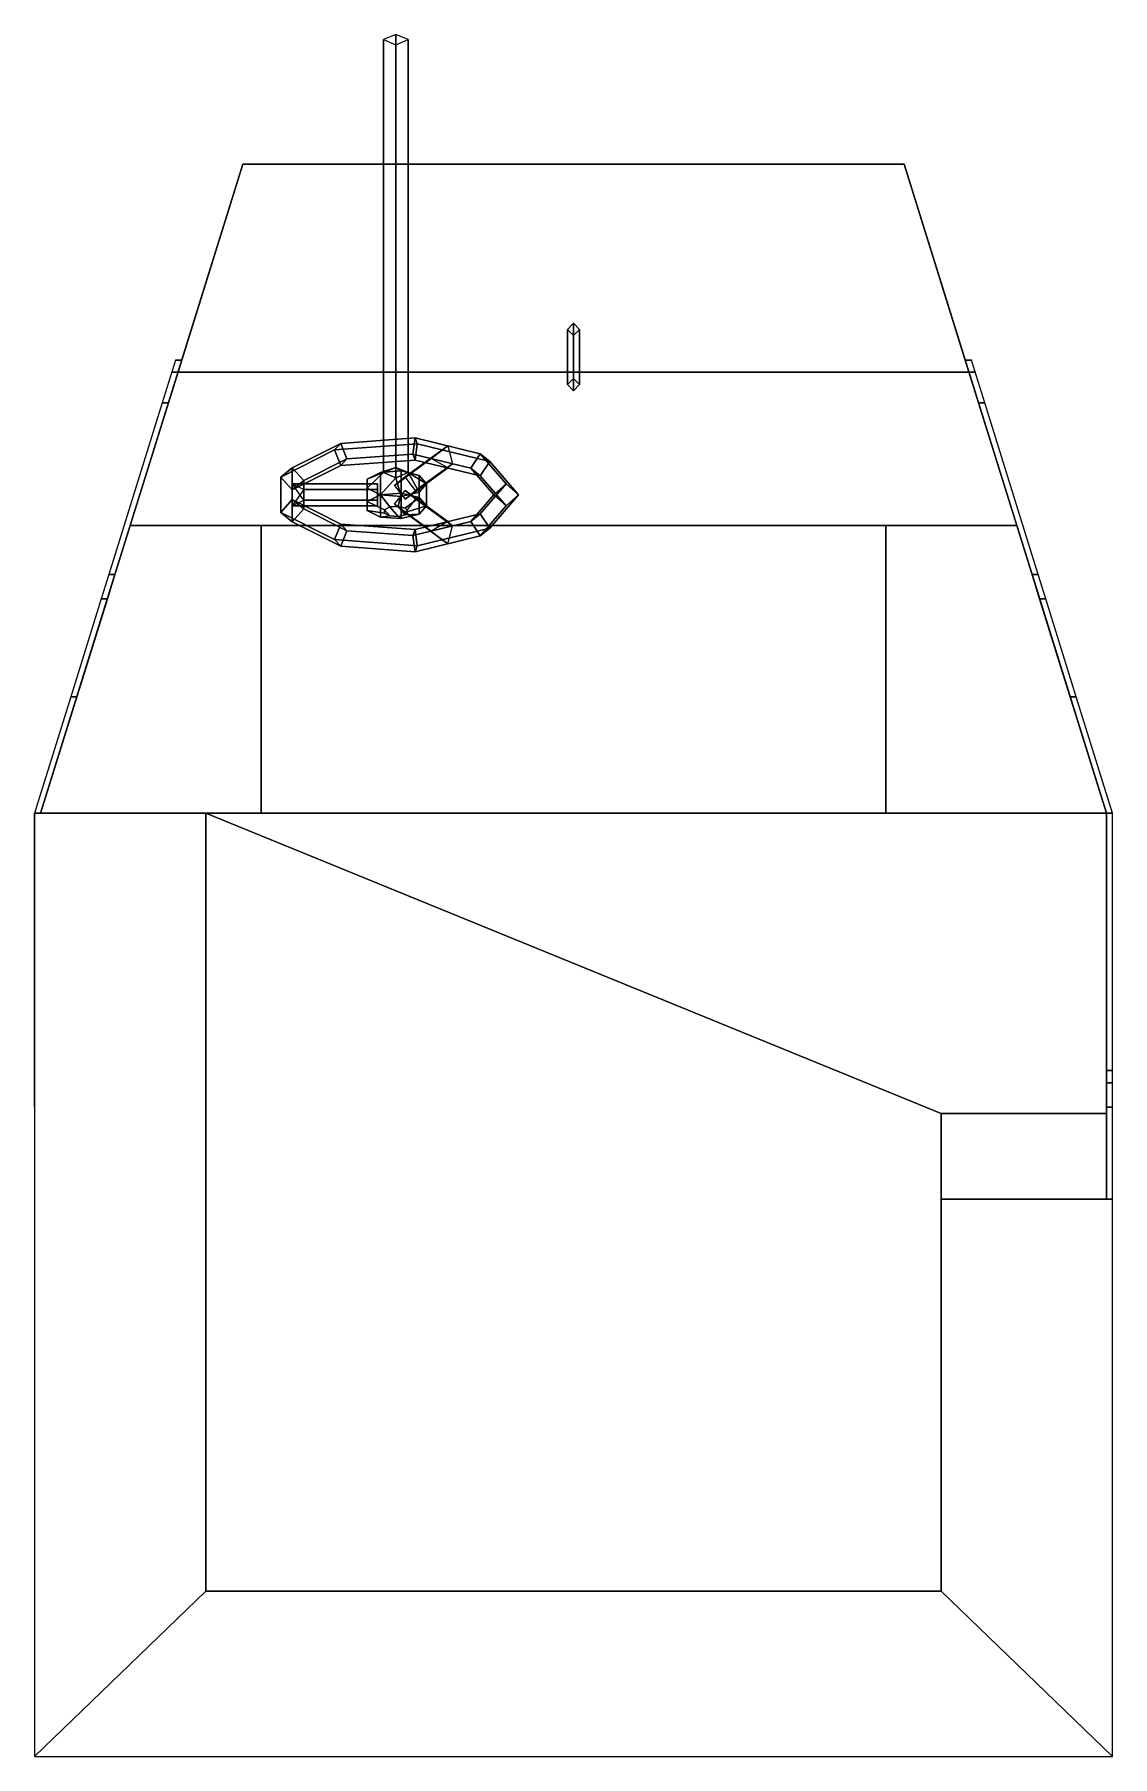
# Model space of a CAD drawing. Extents: x -0.88 to 0.88, y -1.62 to 1.19.
import ezdxf

# ---------------------------------------------------------------- set-up
doc = ezdxf.new("R2010")
doc.units = 0
doc.layers.add('INTERNALS', color=3, linetype='CONTINUOUS')

msp = doc.modelspace()

# ---------------------------------------------------------------- linework, layer by layer
at = {"layer": 'INTERNALS'}
for points in [[(-0.29, 1.1916, 0.8416), (-0.31, 1.1832, 0.8235), (-0.31, 0.4763, 1.1531), (-0.29, 0.4847, 1.1712)], [(-0.31, 1.1832, 0.8235), (-0.29, 1.1747, 0.8053), (-0.29, 0.4678, 1.135), (-0.31, 0.4763, 1.1531)], [(-0.27, 1.1832, 0.8235), (-0.29, 1.1916, 0.8416), (-0.29, 0.4847, 1.1712), (-0.27, 0.4763, 1.1531)], [(-0.29, 1.1747, 0.8053), (-0.27, 1.1832, 0.8235), (-0.27, 0.4763, 1.1531), (-0.29, 0.4678, 1.135)], [(-0.87, -0.08, 0.63), (-0.54, 0.98, 0.63), (-0.6614, 0.59, 0.86), (-0.7486, 0.31, 0.86)], [(-0.54, 0.98, 0.63), (-0.7237, 0.39, 0.63), (0.7237, 0.39, 0.63), (0.54, 0.98, 0.63)], [(-0.54, 0.98, 0.63), (-0.54, 0.98, 0.97), (-0.6396, 0.66, 0.94), (-0.6614, 0.59, 0.86)], [(-0.54, 0.98, 0.97), (-0.54, 0.98, 0.97), (-0.6396, 0.66, 1.07), (-0.6396, 0.66, 0.94)], [(0.54, 0.98, 0.63), (0.54, 0.98, 0.97), (-0.54, 0.98, 0.97), (-0.54, 0.98, 0.63)], [(0.6614, 0.59, 0.86), (0.6396, 0.66, 0.94), (0.54, 0.98, 0.97), (0.54, 0.98, 0.63)], [(0.7486, 0.31, 0.86), (0.6614, 0.59, 0.86), (0.54, 0.98, 0.63), (0.87, -0.08, 0.63)], [(0.6396, 0.66, 0.94), (0.6396, 0.66, 1.07), (0.54, 0.98, 0.97)], [(0, 0.72, 0.63), (-0.01, 0.71, 0.63), (-0.01, 0.62, 1.02), (0, 0.63, 1.02)], [(-0.01, 0.71, 0.63), (0, 0.7, 0.63), (0, 0.61, 1.02), (-0.01, 0.62, 1.02)], [(0.01, 0.71, 0.63), (0, 0.72, 0.63), (0, 0.63, 1.02), (0.01, 0.62, 1.02)], [(0, 0.7, 0.63), (0.01, 0.71, 0.63), (0.01, 0.62, 1.02), (0, 0.61, 1.02)], [(-0.6614, 0.59, 0.86), (-0.6396, 0.66, 0.94), (-0.6496, 0.66, 0.94), (-0.6714, 0.59, 0.86)], [(-0.6396, 0.66, 0.94), (-0.6396, 0.66, 1.07), (-0.6496, 0.66, 1.07), (-0.6496, 0.66, 0.94)], [(0.6496, 0.66, 0.94), (0.6496, 0.66, 1.07), (0.6396, 0.66, 1.07), (0.6396, 0.66, 0.94)], [(0.6714, 0.59, 0.86), (0.6496, 0.66, 0.94), (0.6396, 0.66, 0.94), (0.6614, 0.59, 0.86)], [(0.6558, 0.64, 1.3), (-0.6558, 0.64, 1.3), (-0.6558, 0.64, 1.07), (0.6558, 0.64, 1.07)], [(0, 0.63, 1.02), (-0.01, 0.62, 1.02), (0, 0.61, 1.02), (0.01, 0.62, 1.02)], [(-0.7486, 0.31, 0.86), (-0.6614, 0.59, 0.86), (-0.6714, 0.59, 0.86), (-0.7586, 0.31, 0.86)], [(0.7586, 0.31, 0.86), (0.6714, 0.59, 0.86), (0.6614, 0.59, 0.86), (0.7486, 0.31, 0.86)], [(-0.4591, 0.4841, 1.2173), (-0.4779, 0.4689, 1.232), (-0.39, 0.5132, 1.327), (-0.38, 0.524, 1.3028)], [(-0.4779, 0.4689, 1.232), (-0.4591, 0.4479, 1.2342), (-0.38, 0.4878, 1.3197), (-0.39, 0.5132, 1.327)], [(-0.4404, 0.4631, 1.2196), (-0.4591, 0.4841, 1.2173), (-0.38, 0.524, 1.3028), (-0.37, 0.4986, 1.2956)], [(-0.38, 0.524, 1.3028), (-0.39, 0.5132, 1.327), (-0.2553, 0.5232, 1.3485), (-0.2587, 0.533, 1.3222)], [(-0.39, 0.5132, 1.327), (-0.38, 0.4878, 1.3197), (-0.2587, 0.4968, 1.3391), (-0.2553, 0.5232, 1.3485)], [(-0.37, 0.4986, 1.2956), (-0.38, 0.524, 1.3028), (-0.2587, 0.533, 1.3222), (-0.2622, 0.5066, 1.3128)], [(-0.38, 0.4878, 1.3197), (-0.37, 0.4986, 1.2956), (-0.2622, 0.5066, 1.3128), (-0.2587, 0.4968, 1.3391)], [(-0.275, 0.4691, 1.1851), (-0.2923, 0.4552, 1.2026), (-0.2321, 0.4993, 1.2971), (-0.2054, 0.52, 1.2943)], [(-0.2577, 0.4468, 1.1845), (-0.275, 0.4691, 1.1851), (-0.2054, 0.52, 1.2943), (-0.1975, 0.4908, 1.2789)], [(-0.2622, 0.5066, 1.3128), (-0.2587, 0.533, 1.3222), (-0.1521, 0.507, 1.2664), (-0.1674, 0.4835, 1.2632)], [(-0.2587, 0.4968, 1.3391), (-0.2622, 0.5066, 1.3128), (-0.1674, 0.4835, 1.2632), (-0.1521, 0.4708, 1.2833)], [(-0.2587, 0.533, 1.3222), (-0.2553, 0.5232, 1.3485), (-0.1368, 0.4943, 1.2865), (-0.1521, 0.507, 1.2664)], [(-0.2553, 0.5232, 1.3485), (-0.2587, 0.4968, 1.3391), (-0.1521, 0.4708, 1.2833), (-0.1368, 0.4943, 1.2865)], [(-0.1674, 0.4835, 1.2632), (-0.1521, 0.507, 1.2664), (-0.11, 0.4581, 1.1615), (-0.13, 0.44, 1.17)], [(-0.1521, 0.507, 1.2664), (-0.1368, 0.4943, 1.2865), (-0.09, 0.44, 1.17), (-0.11, 0.4581, 1.1615)], [(-0.4591, 0.4321, 1.1058), (-0.4779, 0.4111, 1.108), (-0.4779, 0.4689, 1.232), (-0.4591, 0.4841, 1.2173)], [(-0.4591, 0.4479, 1.2342), (-0.4404, 0.4631, 1.2196), (-0.37, 0.4986, 1.2956), (-0.38, 0.4878, 1.3197)], [(-0.4404, 0.4169, 1.1204), (-0.4591, 0.4321, 1.1058), (-0.4591, 0.4841, 1.2173), (-0.4404, 0.4631, 1.2196)], [(-0.337, 0.4654, 1.177), (-0.315, 0.4764, 1.2008), (-0.29, 0.4847, 1.1712), (-0.31, 0.4763, 1.1531)], [(-0.315, 0.4764, 1.2008), (-0.2813, 0.4789, 1.2062), (-0.29, 0.4847, 1.1712)], [(-0.2813, 0.4789, 1.2062), (-0.315, 0.4764, 1.2008), (-0.315, 0.4402, 1.2177), (-0.2813, 0.4427, 1.2231)], [(-0.2923, 0.4552, 1.2026), (-0.275, 0.4329, 1.202), (-0.2054, 0.4838, 1.3112), (-0.2321, 0.4993, 1.2971)], [(-0.2813, 0.4789, 1.2062), (-0.2517, 0.4717, 1.1907), (-0.27, 0.4763, 1.1531), (-0.29, 0.4847, 1.1712)], [(-0.2517, 0.4717, 1.1907), (-0.2813, 0.4789, 1.2062), (-0.2813, 0.4427, 1.2231), (-0.2517, 0.4355, 1.2076)], [(-0.275, 0.4329, 1.202), (-0.2577, 0.4468, 1.1845), (-0.1975, 0.4908, 1.2789), (-0.2054, 0.4838, 1.3112)], [(-0.1521, 0.4708, 1.2833), (-0.1674, 0.4835, 1.2632), (-0.13, 0.44, 1.17), (-0.11, 0.4219, 1.1785)], [(-0.1368, 0.4943, 1.2865), (-0.1521, 0.4708, 1.2833), (-0.11, 0.4219, 1.1785), (-0.09, 0.44, 1.17)], [(-0.4779, 0.4111, 1.108), (-0.4591, 0.3959, 1.1227), (-0.4591, 0.4479, 1.2342), (-0.4779, 0.4689, 1.232)], [(-0.4591, 0.3959, 1.1227), (-0.4404, 0.4169, 1.1204), (-0.4404, 0.4631, 1.2196), (-0.4591, 0.4479, 1.2342)], [(-0.32, 0.4581, 1.1615), (-0.32, 0.4315, 1.1519), (-0.4404, 0.4315, 1.1519), (-0.4591, 0.4581, 1.1615)], [(-0.32, 0.4485, 1.1881), (-0.32, 0.4581, 1.1615), (-0.4591, 0.4581, 1.1615), (-0.4404, 0.4485, 1.1881)], [(-0.315, 0.4764, 1.2008), (-0.337, 0.4654, 1.177), (-0.337, 0.4291, 1.194), (-0.315, 0.4402, 1.2177)], [(-0.337, 0.4509, 1.146), (-0.337, 0.4654, 1.177), (-0.31, 0.4763, 1.1531)], [(-0.315, 0.4398, 1.1223), (-0.337, 0.4509, 1.146), (-0.31, 0.4763, 1.1531), (-0.29, 0.4678, 1.135)], [(-0.337, 0.4654, 1.177), (-0.337, 0.4509, 1.146), (-0.337, 0.4146, 1.163), (-0.337, 0.4291, 1.194)], [(-0.337, 0.4509, 1.146), (-0.315, 0.4398, 1.1223), (-0.315, 0.4036, 1.1392), (-0.337, 0.4146, 1.163)], [(-0.2813, 0.4373, 1.1169), (-0.315, 0.4398, 1.1223), (-0.29, 0.4678, 1.135)], [(-0.2517, 0.4445, 1.1324), (-0.2813, 0.4373, 1.1169), (-0.29, 0.4678, 1.135), (-0.27, 0.4763, 1.1531)], [(-0.2517, 0.4717, 1.1907), (-0.24, 0.4581, 1.1615), (-0.27, 0.4763, 1.1531)], [(-0.24, 0.4581, 1.1615), (-0.2517, 0.4445, 1.1324), (-0.27, 0.4763, 1.1531)], [(-0.24, 0.4581, 1.1615), (-0.2517, 0.4717, 1.1907), (-0.2517, 0.4355, 1.2076), (-0.24, 0.4219, 1.1785)], [(-0.2517, 0.4445, 1.1324), (-0.24, 0.4581, 1.1615), (-0.24, 0.4219, 1.1785), (-0.2517, 0.4083, 1.1493)], [(-0.13, 0.44, 1.17), (-0.11, 0.4581, 1.1615), (-0.1521, 0.4092, 1.0567), (-0.1674, 0.3965, 1.0768)], [(-0.11, 0.4581, 1.1615), (-0.09, 0.44, 1.17), (-0.1368, 0.3857, 1.0535), (-0.1521, 0.4092, 1.0567)], [(-0.38, 0.3922, 1.0203), (-0.39, 0.3668, 1.013), (-0.4779, 0.4111, 1.108), (-0.4591, 0.4321, 1.1058)], [(-0.32, 0.4219, 1.1785), (-0.32, 0.4485, 1.1881), (-0.4404, 0.4485, 1.1881), (-0.4591, 0.4219, 1.1785)], [(-0.37, 0.3814, 1.0444), (-0.38, 0.3922, 1.0203), (-0.4591, 0.4321, 1.1058), (-0.4404, 0.4169, 1.1204)], [(-0.32, 0.4315, 1.1519), (-0.32, 0.4219, 1.1785), (-0.4591, 0.4219, 1.1785), (-0.4404, 0.4315, 1.1519)], [(-0.315, 0.4402, 1.2177), (-0.337, 0.4291, 1.194), (-0.3088, 0.4157, 1.1889), (-0.3, 0.4201, 1.1984)], [(-0.337, 0.4291, 1.194), (-0.337, 0.4146, 1.163), (-0.3088, 0.4099, 1.1765), (-0.3088, 0.4157, 1.1889)], [(-0.2813, 0.4427, 1.2231), (-0.315, 0.4402, 1.2177), (-0.3, 0.4201, 1.1984), (-0.2865, 0.4211, 1.2005)], [(-0.315, 0.4398, 1.1223), (-0.2813, 0.4373, 1.1169), (-0.2813, 0.4011, 1.1338), (-0.315, 0.4036, 1.1392)], [(-0.2923, 0.4248, 1.1374), (-0.275, 0.4471, 1.138), (-0.2054, 0.3962, 1.0288), (-0.2321, 0.3807, 1.0429)], [(-0.275, 0.4109, 1.1549), (-0.2923, 0.4248, 1.1374), (-0.2321, 0.3807, 1.0429), (-0.2054, 0.36, 1.0457)], [(-0.2517, 0.4355, 1.2076), (-0.2813, 0.4427, 1.2231), (-0.2865, 0.4211, 1.2005), (-0.2747, 0.4182, 1.1943)], [(-0.2813, 0.4373, 1.1169), (-0.2517, 0.4445, 1.1324), (-0.2517, 0.4083, 1.1493), (-0.2813, 0.4011, 1.1338)], [(-0.275, 0.4471, 1.138), (-0.2577, 0.4332, 1.1555), (-0.1975, 0.3892, 1.0611), (-0.2054, 0.3962, 1.0288)], [(-0.2577, 0.4332, 1.1555), (-0.275, 0.4109, 1.1549), (-0.2054, 0.36, 1.0457), (-0.1975, 0.3892, 1.0611)], [(-0.24, 0.4219, 1.1785), (-0.2517, 0.4355, 1.2076), (-0.2747, 0.4182, 1.1943), (-0.27, 0.4128, 1.1827)], [(-0.2517, 0.4083, 1.1493), (-0.24, 0.4219, 1.1785), (-0.27, 0.4128, 1.1827), (-0.2747, 0.4074, 1.171)], [(-0.11, 0.4219, 1.1785), (-0.13, 0.44, 1.17), (-0.1674, 0.3965, 1.0768), (-0.1521, 0.373, 1.0736)], [(-0.09, 0.44, 1.17), (-0.11, 0.4219, 1.1785), (-0.1521, 0.373, 1.0736), (-0.1368, 0.3857, 1.0535)], [(-0.39, 0.3668, 1.013), (-0.38, 0.356, 1.0372), (-0.4591, 0.3959, 1.1227), (-0.4779, 0.4111, 1.108)], [(-0.38, 0.356, 1.0372), (-0.37, 0.3814, 1.0444), (-0.4404, 0.4169, 1.1204), (-0.4591, 0.3959, 1.1227)], [(-0.337, 0.4146, 1.163), (-0.315, 0.4036, 1.1392), (-0.3, 0.4055, 1.167), (-0.3088, 0.4099, 1.1765)], [(-0.315, 0.4036, 1.1392), (-0.2813, 0.4011, 1.1338), (-0.2865, 0.4045, 1.1648), (-0.3, 0.4055, 1.167)], [(-0.2865, 0.4045, 1.1648), (-0.3, 0.4201, 1.1984), (-0.3088, 0.4157, 1.1889), (-0.3, 0.4055, 1.167)], [(-0.3, 0.4055, 1.167), (-0.3088, 0.4157, 1.1889), (-0.3088, 0.4099, 1.1765)], [(-0.2747, 0.4074, 1.171), (-0.2865, 0.4211, 1.2005), (-0.3, 0.4201, 1.1984), (-0.2865, 0.4045, 1.1648)], [(-0.27, 0.4128, 1.1827), (-0.2747, 0.4182, 1.1943), (-0.2865, 0.4211, 1.2005), (-0.2747, 0.4074, 1.171)], [(-0.2813, 0.4011, 1.1338), (-0.2517, 0.4083, 1.1493), (-0.2747, 0.4074, 1.171), (-0.2865, 0.4045, 1.1648)], [(-0.1674, 0.3965, 1.0768), (-0.1521, 0.4092, 1.0567), (-0.2587, 0.3832, 1.0009), (-0.2622, 0.3734, 1.0272)], [(-0.1521, 0.373, 1.0736), (-0.1674, 0.3965, 1.0768), (-0.2622, 0.3734, 1.0272), (-0.2587, 0.347, 1.0178)], [(-0.1521, 0.4092, 1.0567), (-0.1368, 0.3857, 1.0535), (-0.2553, 0.3568, 0.9915), (-0.2587, 0.3832, 1.0009)], [(-0.51, -0.08, 0.76), (-0.51, 0.39, 0.76), (-0.7237, 0.39, 0.76), (-0.87, -0.08, 0.76)], [(-0.51, 0.39, 0.76), (-0.51, 0.39, 0.63), (-0.7237, 0.39, 0.63), (-0.7237, 0.39, 0.76)], [(-0.51, 0.39, 0.63), (-0.51, -0.08, 0.63), (0.51, -0.08, 0.63), (0.51, 0.39, 0.63)], [(-0.51, -0.08, 0.76), (-0.51, -0.08, 0.63), (-0.51, 0.39, 0.63), (-0.51, 0.39, 0.76)], [(-0.2587, 0.3832, 1.0009), (-0.2553, 0.3568, 0.9915), (-0.39, 0.3668, 1.013), (-0.38, 0.3922, 1.0203)], [(-0.2553, 0.3568, 0.9915), (-0.2587, 0.347, 1.0178), (-0.38, 0.356, 1.0372), (-0.39, 0.3668, 1.013)], [(-0.2622, 0.3734, 1.0272), (-0.2587, 0.3832, 1.0009), (-0.38, 0.3922, 1.0203), (-0.37, 0.3814, 1.0444)], [(-0.2587, 0.347, 1.0178), (-0.2622, 0.3734, 1.0272), (-0.37, 0.3814, 1.0444), (-0.38, 0.356, 1.0372)], [(-0.1368, 0.3857, 1.0535), (-0.1521, 0.373, 1.0736), (-0.2587, 0.347, 1.0178), (-0.2553, 0.3568, 0.9915)], [(0.51, 0.39, 0.76), (0.51, 0.39, 0.63), (0.51, -0.08, 0.63), (0.51, -0.08, 0.76)], [(0.7237, 0.39, 0.76), (0.7237, 0.39, 0.63), (0.51, 0.39, 0.63), (0.51, 0.39, 0.76)], [(0.87, -0.08, 0.76), (0.7237, 0.39, 0.76), (0.51, 0.39, 0.76), (0.51, -0.08, 0.76)], [(-0.87, -0.08, 0.63), (-0.87, -0.08, 0.63), (-0.7486, 0.31, 0.86), (-0.761, 0.27, 0.9)], [(-0.761, 0.27, 0.9), (-0.7486, 0.31, 0.86), (-0.7586, 0.31, 0.86), (-0.771, 0.27, 0.9)], [(0.761, 0.27, 0.9), (0.7486, 0.31, 0.86), (0.87, -0.08, 0.63), (0.87, -0.08, 0.97)], [(0.771, 0.27, 0.9), (0.7586, 0.31, 0.86), (0.7486, 0.31, 0.86), (0.761, 0.27, 0.9)], [(-0.87, -0.08, 1.3), (-0.87, -0.08, 0.63), (-0.761, 0.27, 0.9), (-0.8108, 0.11, 1.3)], [(-0.8108, 0.11, 1.3), (-0.761, 0.27, 0.9), (-0.771, 0.27, 0.9), (-0.8208, 0.11, 1.3)], [(0.87, -0.08, 1.3), (0.8108, 0.11, 1.3), (0.761, 0.27, 0.9), (0.87, -0.08, 0.97)], [(0.8208, 0.11, 1.3), (0.771, 0.27, 0.9), (0.761, 0.27, 0.9), (0.8108, 0.11, 1.3)], [(-0.87, -0.08, 1.3), (-0.8108, 0.11, 1.3), (-0.8208, 0.11, 1.3), (-0.88, -0.08, 1.3)], [(0.88, -0.08, 1.3), (0.8208, 0.11, 1.3), (0.8108, 0.11, 1.3), (0.87, -0.08, 1.3)], [(-0.6, -1.35, 1.32), (-0.6, -0.08, 1.32), (-0.88, -0.08, 1.32), (-0.88, -1.62, 1.32)], [(-0.88, -0.08, 1.3), (-0.88, -0.08, 0.97), (-0.88, -0.5, 0.97), (-0.88, -0.5, 1.24)], [(-0.88, -0.08, 1.3), (-0.88, -0.08, 1.3), (-0.88, -0.5, 1.24), (-0.88, -0.52, 1.29)], [(-0.88, -0.08, 1.32), (-0.88, -0.08, 1.3), (-0.88, -0.52, 1.29), (-0.88, -0.56, 1.32)], [(-0.87, -0.08, 1.32), (-0.87, -0.08, 1.3), (-0.88, -0.08, 1.3), (-0.88, -0.08, 1.32)], [(-0.6, -0.08, 1.32), (-0.6, -0.08, 0.63), (-0.87, -0.08, 0.63), (-0.87, -0.08, 1.32)], [(-0.6, -1.35, 1.32), (-0.6, -1.35, 0.76), (-0.6, -0.08, 0.76), (-0.6, -0.08, 1.32)], [(0.6, -1.35, 0.76), (0.6, -0.57, 0.76), (-0.6, -0.08, 0.76), (-0.6, -1.35, 0.76)], [(0.87, -0.57, 0.76), (0.87, -0.08, 0.76), (-0.6, -0.08, 0.76), (0.6, -0.57, 0.76)], [(0.51, -0.08, 0.76), (0.51, -0.08, 0.63), (-0.51, -0.08, 0.63), (-0.51, -0.08, 0.76)], [(0.87, -0.5, 0.97), (0.87, -0.08, 0.97), (0.87, -0.08, 0.76), (0.87, -0.57, 0.76)], [(0.88, -0.08, 0.97), (0.88, -0.08, 1.3), (0.87, -0.08, 1.3), (0.87, -0.08, 0.97)], [(0.88, -0.5, 0.97), (0.88, -0.08, 0.97), (0.87, -0.08, 0.97), (0.87, -0.5, 0.97)], [(0.87, -0.5, 0.97), (0.87, -0.5, 0.97), (0.87, -0.57, 0.76), (0.87, -0.56, 1.32)], [(0.87, -0.52, 1.29), (0.87, -0.5, 1.24), (0.87, -0.5, 0.97), (0.87, -0.56, 1.32)], [(0.88, -0.5, 1.24), (0.88, -0.5, 0.97), (0.87, -0.5, 0.97), (0.87, -0.5, 1.24)], [(0.88, -0.52, 1.29), (0.88, -0.5, 1.24), (0.87, -0.5, 1.24), (0.87, -0.52, 1.29)], [(0.88, -0.56, 1.32), (0.88, -0.52, 1.29), (0.87, -0.52, 1.29), (0.87, -0.56, 1.32)], [(0.87, -0.71, 1.32), (0.87, -0.56, 1.32), (0.87, -0.57, 0.76), (0.87, -0.71, 0.8)], [(0.88, -0.71, 1.32), (0.88, -0.56, 1.32), (0.87, -0.56, 1.32), (0.87, -0.71, 1.32)], [(0.87, -0.71, 0.8), (0.87, -0.57, 0.76), (0.6, -0.57, 0.76), (0.6, -0.71, 0.8)], [(0.6, -0.71, 0.8), (0.6, -0.6771, 0.76), (0.6, -1.35, 0.76)], [(0.6, -0.71, 1.32), (0.6, -0.71, 0.8), (0.6, -1.35, 0.76), (0.6, -1.35, 1.32)], [(0.87, -0.71, 1.32), (0.87, -0.71, 0.8), (0.6, -0.71, 0.8), (0.6, -0.71, 1.32)], [(0.88, -1.62, 1.32), (0.88, -0.71, 1.32), (0.6, -0.71, 1.32), (0.6, -1.35, 1.32)], [(0.88, -1.62, 1.32), (0.6, -1.35, 1.32), (-0.6, -1.35, 1.32), (-0.88, -1.62, 1.32)], [(0.6, -1.35, 1.32), (0.6, -1.35, 0.76), (-0.6, -1.35, 0.76), (-0.6, -1.35, 1.32)]]:
    msp.add_3dface(points, dxfattribs=at)

doc.saveas('drawing.dxf')
